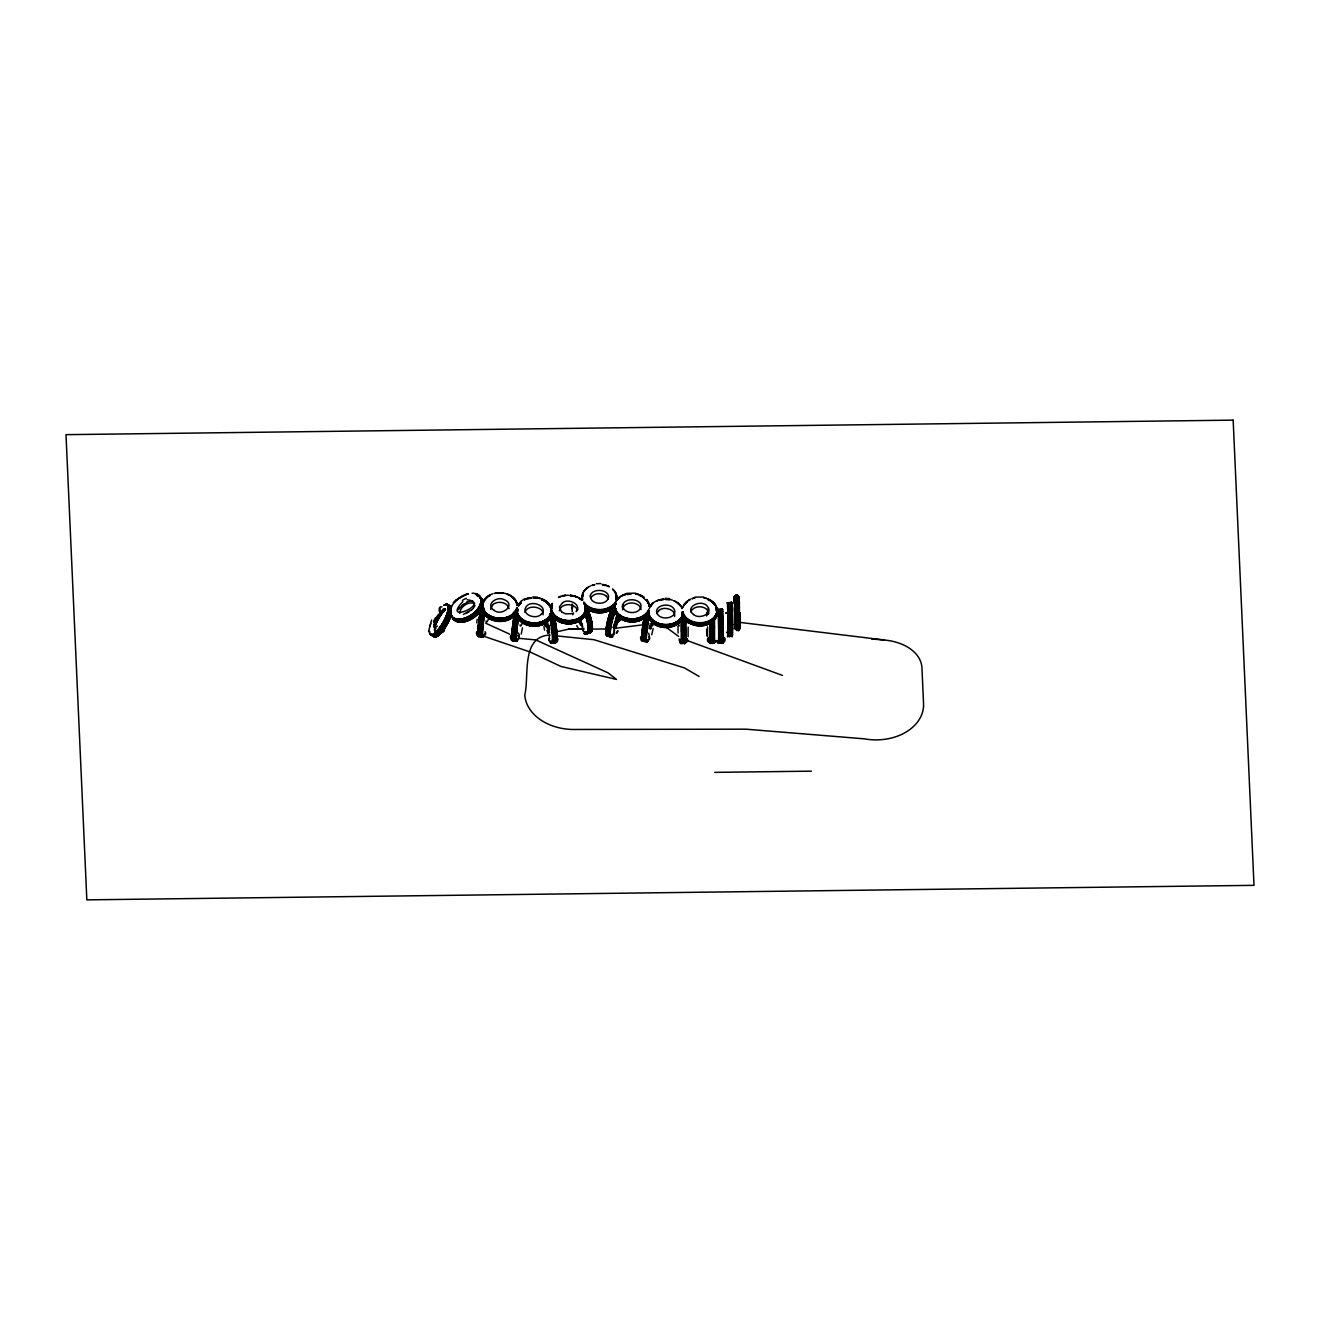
<?xml version="1.0" encoding="UTF-8"?>
<svg xmlns="http://www.w3.org/2000/svg" width="1320" height="1320" viewBox="0 0 1320 1320"><rect width="100%" height="100%" fill="white"/><g stroke="black" fill="none" stroke-linecap="round" stroke-linejoin="round"><path stroke-width="1.5" d="M681.499 620.004L681.334 639.408M681.664 631.818L681.582 639.408M682.259 635.927L682.077 618.568M682.522 631.752L682.209 639.391M685.723 635.877L685.542 618.618L685.987 635.877M709.995 631.405L709.83 641.652M709.978 635.58L710.242 631.405M710.853 635.563L710.853 631.389M711.101 635.563L711.117 631.389M711.926 631.389L711.76 641.635M712.635 631.372L712.47 641.619M718.69 635.464L718.361 614.394M718.938 635.464L718.608 614.394M719.548 635.464L719.218 614.394M719.812 635.464L719.367 618.106M720.621 635.448L720.538 622.347M721.331 635.432L721.248 622.347M722.155 635.432L722.386 626.835M722.403 635.432L722.32 622.331M723.013 635.415L722.931 622.331M723.278 635.415L723.195 622.314M726.082 612.48L726.099 613.173M728.095 628.832L728.013 615.747M728.343 628.832L728.26 615.731M728.953 628.832L728.871 615.731M729.217 628.815L729.201 620.235M730.026 628.815L729.943 615.714M730.736 628.798L730.752 624.624M731.56 628.798L731.56 624.624M731.808 628.782L731.824 624.607M732.418 628.782L732.435 624.607M732.683 628.782L732.683 624.607M734.003 602.91L733.969 600.616M734.266 602.893L734.25 600.649M734.53 609.675L734.53 607.728M734.613 609.906L734.58 607.612M734.877 607.843L734.794 601.706M734.877 609.873L734.844 607.612M735.075 603.19L735.091 601.557M735.289 625.202L735.273 622.908M735.356 603.372L735.388 600.666M735.553 625.168L735.537 622.924M735.867 611.721L735.784 603.075M735.784 607.101L735.982 606.16M735.801 606.919L735.801 606.672M735.966 610.665L735.966 608.239M736.296 610.648L736.18 600.6M736.659 623.535L736.477 627.973L736.642 625.894M736.824 612.661L736.676 598.438M736.972 625.944L737.121 623.535M737.203 612.661L737.055 598.422M738.193 611.688L738.408 610.682L738.243 612.645L738.094 598.422M738.375 625.928L738.507 623.518M738.276 610.797L738.557 607.084L738.606 609.163M738.573 600.798L738.573 604.84M738.837 625.928L738.82 620.944M738.787 602.861L738.771 600.567M738.969 625.928L738.655 613.668L738.787 614.74M739.134 609.807L739.117 607.563M739.398 609.84L739.381 607.546M739.81 625.102L739.86 622.974M740.074 625.135L740.058 622.842M683.265 639.391L683.149 618.552M683.991 639.375L684.024 627.313M684.799 639.358L684.849 627.313M685.063 639.358L685.096 627.297M685.674 639.358L685.723 635.761M685.921 639.358L685.971 635.761M688.099 636.784L688.149 627.115M707.52 636.537L707.553 626.885M710.226 635.464L710.077 641.652M710.837 635.448L710.688 641.635M711.101 635.448L710.952 641.635M713.394 639.012L713.361 622.446M713.641 639.012L713.559 619.591M714.252 638.995L714.169 619.591M714.516 638.995L714.549 626.934M718.624 638.946L718.674 635.349M718.872 638.946L718.938 635.349M719.499 638.929L719.548 635.349M719.746 638.929L719.796 635.349M720.555 638.913L720.621 635.332M721.281 638.913L721.331 635.316M722.089 638.896L722.403 635.316M722.964 638.896L723.013 635.299M723.212 638.88L723.261 635.299M728.029 632.313L728.079 628.716M728.277 632.313L728.343 628.716M728.904 632.296L728.953 628.716M729.152 632.296L729.201 628.699M730.026 628.699L729.745 636.438M730.686 632.28L730.736 628.683M731.494 632.263L731.544 628.683M731.759 632.263L731.808 628.666M732.27 634.854L732.418 628.666M732.369 632.247L732.666 628.666M733.92 600.847L734.003 598.9M734.003 601.078L734.266 598.933M734.497 611.308L734.58 609.444M734.827 601.92L734.844 600.683M735.19 626.62L735.207 624.97M735.372 601.887L735.388 600.649L735.553 603.768M735.256 626.917L735.256 624.739M735.52 626.868L735.52 624.772M735.933 612.678L735.949 610.599M736.246 612.661L736.279 610.599M736.395 612.661L736.593 611.044M736.824 612.579L736.857 610.582M736.939 627.957L737.105 625.894M737.649 612.645L737.5 598.422M737.517 627.957L737.269 612.034M737.781 612.645L738.128 611.028M737.896 627.957L737.649 612.034M738.523 600.98L738.606 599.148M738.342 627.94L738.507 625.861M738.589 608.751L737.731 611.688M738.804 601.012L738.804 598.834M738.804 627.94L738.969 625.861M739.101 611.523L739.101 609.428M739.365 611.572L739.365 609.394M740.058 626.868L740.058 624.69M480.265 605.55L480.694 606.326M517.77 611.589L518.001 608.998M517.952 610.632L517.852 609.823M547.189 602.844L549.285 605.748M552.206 608.19L552.337 604.923M648.763 613.586L649.621 617.463M650.595 606.309L652.987 602.927M681.796 615.78L681.862 612.496M681.813 612.975L681.829 612.117M726.165 613.453L726.396 612.711M726.511 632.231L726.759 632.659M735.718 612.579L735.372 611.968M449.377 612.744L448.882 613.404L449.113 612.381M448.602 612.876L449.394 613.586L448.981 612.414M449.097 611.044L449.295 610.219L449.493 611.391M681.236 642.015L681.334 639.243M681.483 641.998L681.582 639.243M682.11 641.998L682.192 639.243M682.357 641.998L682.457 639.243M683.265 639.226L683.034 643.533M683.892 641.982L683.974 639.21M684.701 641.965L684.799 639.21M684.964 641.965L685.047 639.21M685.575 641.949L685.921 639.193M706.596 615.994L707.916 609.659M713.295 641.602L713.378 638.847M713.542 641.602L713.641 638.847M714.153 641.602L714.252 638.847M714.417 641.602L714.499 638.831M718.525 641.553L718.624 638.781M718.773 641.536L718.872 638.781M719.482 638.781L719.268 643.087M719.746 638.764L719.515 643.087M720.555 638.764L720.324 643.071M721.182 641.52L721.264 638.748M721.99 641.504L722.089 638.748M722.255 641.504L722.337 638.731M722.865 641.487L722.947 638.731M723.112 641.487L723.212 638.731M728.029 632.148L727.65 636.851L727.468 635.861M727.93 634.904L728.277 632.148M728.805 634.904L728.887 632.131M729.053 634.887L729.152 632.131M729.96 632.131L729.581 636.834L729.415 635.827M730.587 634.87L730.669 632.115M731.395 634.87L731.494 632.098M731.659 634.87L731.742 632.098M732.517 634.854L732.616 632.098M733.953 599.214L734.118 596.838M734.035 599.511L734.052 597.613M734.299 599.478L734.316 597.663M735.207 628.221L735.24 626.307M735.504 626.34L735.273 628.765M736.61 627.874L736.345 630.382M736.939 627.874L736.89 629.475L737.071 627.874M737.451 629.458L737.517 627.874M738.557 599.412L738.787 597.003L738.952 599.907M738.82 599.462L738.853 597.547M737.847 629.458L737.896 627.874M739.084 610.995L738.82 612.694M738.787 627.858L738.738 629.442L738.936 627.858M739.315 612.86L739.332 610.945M740.009 628.155L740.025 626.241M740.058 627.775L740.107 626.554M459.772 613.355C459.987 606.688 468.633 600.847 474.688 603.636M480.711 606.078L480.15 605.665M481.074 603.636L481.156 604.065M490.66 609.378L492.855 604.56M543.031 614.773C544.566 606.952 527.67 603.471 524.981 612.348M681.236 641.817L680.955 643.731M681.104 643.566L681.483 641.817M681.978 643.549L682.093 641.801M682.226 643.549L682.357 641.801M683.166 641.801L682.72 643.137M683.875 641.784L683.43 643.137M684.568 643.516L684.701 641.767M684.948 641.767L684.667 643.912L685.822 641.767M685.558 641.767L685.113 643.104M707.173 613.915L708.295 610.516M709.698 643.203L709.813 641.454M709.945 643.203L710.077 641.454M710.556 643.187L710.688 641.454M710.935 641.454L710.655 643.582M711.76 641.438L711.298 642.79M712.338 643.17L712.47 641.421M713.279 641.421L712.998 643.335M713.163 643.154L713.542 641.421M714.021 643.154L714.153 641.404M714.285 643.154L714.4 641.404M718.525 641.355L718.063 642.708M718.393 643.087L718.773 641.355M721.908 610.863L722.188 608.718L722.37 609.724M722.172 610.863L722.304 609.114M720.456 641.322L720.01 642.675M721.05 643.054L721.165 641.322M721.858 643.054L721.99 641.305M722.122 643.054L722.238 641.305M722.733 643.038L722.848 641.305M723.112 641.289C720.984 646.173 728.112 639.441 723.673 637.164M727.798 636.454L728.178 634.722M730.702 604.23L730.834 602.497M731.329 604.23L731.61 602.085L731.775 603.075M728.673 636.454L728.788 634.706M731.577 604.213L731.709 602.481M728.92 636.438L729.053 634.706M730.455 636.421L730.57 634.689M734.085 598.356L734.382 596.887M731.263 636.421L731.395 634.672M734.349 598.29L734.464 597.415L734.563 598.339M731.528 636.405L731.643 634.672M735.388 595.419L735.19 596.426L735.256 595.534M732.138 636.405L732.254 634.656M732.517 634.656L732.237 636.801L731.808 635.811M735.653 596.409L735.867 595.403M734.695 613.272L734.811 612.134M735.075 612.183L735.306 613.932M736.23 596.409L736.379 595.171L736.577 596.838M736.61 596.392L736.774 595.171L736.956 596.838M737.038 596.392L737.336 595.155M735.999 611.721L736.082 610.714M736.329 611.705L736.543 610.698M737.715 595.386L737.995 596.821L737.665 595.155M735.19 627.462L734.927 628.386M735.454 627.511L735.339 629.112L734.992 627.99M736.906 611.705L736.989 610.698M735.9 626.059L735.784 627.132L735.653 626.109M737.286 611.705L737.55 611.028M738.606 598.24L738.721 596.64L739.068 597.779M738.87 598.29L738.986 596.574L739.216 598.273M736.808 630.366L736.873 629.376L736.725 630.597M737.187 630.135L737.451 629.36M739.035 613.222L739.035 612.166L739.563 613.882M737.831 629.36L737.583 630.135M739.283 613.536L739.299 612.117M739.563 613.586L739.827 612.661M738.672 630.349L738.738 629.343L738.573 630.581M739.678 628.864L739.712 627.462M739.942 628.93L739.976 627.413M448.569 613.074L449.41 613.041M480.364 606.177L480.447 605.319M572.203 604.015L572.154 611.754M572.451 608.207L572.929 605.253M576.527 611.556L577.071 609.262M476.702 622.826L477.13 619.261M622.628 609.84C623.221 600.781 639.639 600.715 640.976 609.559M674.569 616.457C676.351 610.104 664.125 605.5 658.861 610.533M428.67 631.042L431.607 619.987M522.456 627.858L521.235 634.095M653.136 628.567L651.717 634.771M437.563 626.125C434.841 625.812 432.564 632.395 436.441 631.933M432.795 635.382A17.374 5.065 -61 0 0 440.534 632.395L440.484 632.263A17.16 5.016 -61 0 0 450.054 615.763M433.422 635.497A17.16 5.016 -61 0 0 441.061 632.544L441.193 632.313M433.636 635.613A17.16 5.016 -61 0 0 441.276 632.659L441.49 632.33M479.325 635.976A17.374 1.749 -82.1 0 1 478.252 630.086A17.374 1.749 -82.1 0 1 480.694 611.028A17.16 1.732 -82.1 0 0 478.285 629.953A17.16 1.732 -82.1 0 0 479.341 635.761L480.067 636.025A17.374 1.749 -82.1 0 1 479.226 628.353A17.374 1.749 -82.1 0 1 482.328 607.53A17.16 1.732 -82.1 0 0 479.259 628.237A17.16 1.732 -82.1 0 0 480.199 635.893M518.826 638.303L535.771 639.919L608.058 672.87L616.522 679.437L560.917 666.435L529.848 651.882L482.279 635.729L480.067 636.025M485.974 621.11L486.684 622.198L489.109 618.271M514.338 615.136A17.374 1.749 -82.1 0 0 511.896 634.211A17.374 1.749 -82.1 0 0 512.968 640.101L511.087 639.854L510.592 638.17A3.828 2.821 1.5 0 1 511.219 635.481M513.117 640.183L513.15 640.018A17.16 1.732 -82.1 0 1 512.177 634.111A17.16 1.732 -82.1 0 1 514.602 615.285A17.374 1.749 -82.1 0 0 512.143 634.243A17.374 1.749 -82.1 0 0 513.216 640.134C518.133 643.764 521.053 635.365 518.199 632.923M513.909 640.299L513.958 640.134A17.374 1.749 -82.1 0 1 513.001 634.359A17.374 1.749 -82.1 0 1 515.443 615.285M519.898 625.036L520.608 626.125L523.017 622.248M642.592 640.992A17.16 2.095 -80.8 0 1 643.88 619.856A17.374 2.112 -80.8 0 0 643.203 640.579L647.46 641.454L648.813 639.952A3.828 2.821 1.5 0 0 649.555 637.279L648.747 633.204M650.512 626.175L651.007 627.462L654.093 622.66M429.874 626.439L430.733 623.486M559.284 610.747C561.198 602.679 574.893 602.712 577.483 610.302M605.731 631.752L605.715 634.821L611.638 636.504L614.361 634.178L614.427 629.062L614.047 632.808M606.21 631.9L606.292 633.649L608.058 634.771M614.064 633.435L610.747 635.464M717.701 609.18L718.03 609.774M717.964 609.163L718.278 609.774M718.575 609.378L719.153 609.757M719.647 609.147L719.961 609.741M720.357 609.345L720.687 609.741M721.182 609.345L721.76 609.724M722.04 609.328L722.617 609.708M727.122 602.745L727.435 603.141M712.024 642.576L712.189 643.566L711.298 642.576M727.369 602.745L727.683 603.141M727.98 602.729L728.871 615.78M728.244 602.729L728.558 603.124M729.053 602.514L729.366 603.108M713.41 642.939L712.833 642.559M713.41 643.154L713.097 642.559M729.762 602.712L730.092 603.108M730.587 602.695L731.164 603.091M731.445 602.695L732.022 603.075M734.068 597.25L734.547 597.779M735.718 595.518L736.147 596.855L735.817 595.303M737.121 595.501L737.534 596.821M718.641 642.889L718.063 642.493M719.515 642.873L718.938 642.477M721.034 642.856L720.72 642.461M721.858 642.84L721.545 642.444M722.106 642.84L722.139 642.493M722.981 642.823L722.403 642.444M734.745 612.546L735.24 613.074M734.827 612.958L735.042 613.998M736.494 610.483L736.527 615.945M728.046 636.24L727.732 635.861M728.656 636.24L728.343 635.844M728.92 636.24L728.59 635.844M739.332 612.134L739.761 613.074M739.612 612.892L739.827 613.932M731.263 636.207L730.95 635.811M731.511 636.207L731.197 635.811M738.111 630.581L738.012 630.118M649.093 608.702L653.053 602.976M679.123 638.896L680.196 643.137L684.601 643.137M687.027 641.388L686.911 639.012M708.163 638.748L707.933 640.546L709.417 641.866M443.998 630.382L442.761 631.405M656.667 613.553L658.894 610.516M690.772 611.903C693.825 604.51 707.536 605.253 708.922 613.437M458.518 609.691L459.938 607.464M616.308 633.022L617.595 630.745M616.77 633.237L618.057 630.96M549.664 638.236L549.334 638.781A3.283 2.425 1.5 0 0 549.598 640.579M590.65 598.076C593.802 592.779 601.887 592.465 606.391 596.178M475.035 605.434L473.682 607.58M459.772 607.778L467.247 602.118M576.114 611.457C582.252 604.774 568.59 597.828 562.551 602.761M708.576 637.345C705.457 640.381 709.154 644.077 711.661 642.79M482.443 636.356L484.819 635.167A3.828 2.821 1.5 0 0 485.446 632.478L485.034 631.653M518.314 639.045L519.007 637.329L517.952 635.497M512.424 613.915L514.767 611.177M512.408 614.576L514.75 611.82M512.391 615.549L514.734 612.81M653.317 623.172L652.245 624.112M541.068 614.394C549.499 606.589 530.722 598.686 525.806 607.299C521.449 614.361 535.672 620.087 541.101 614.378M715.605 641.025L714.533 641.801M453.305 602.613L456.258 599.445M454.526 602.712L457.132 599.923M471.405 610.219L473.352 608.124M440.022 608.256L440.204 610.682M723.855 641.371L724.202 638.534M620.119 619.476L617.727 622.116L621.126 619.459M562.567 602.745L559.383 606.903L561.511 611.803M462.825 601.623C440.665 625.004 492.228 603.075 467.082 599.726M461.769 605.698L464.376 603.685M463.403 614.41L471.52 609.889M483.829 635.316L484.423 634.904A3.283 2.425 1.5 0 0 484.853 634.392M648.433 639.688L647.113 640.348M492.838 604.577C497.722 600.616 507.507 601.837 508.992 608.685M521.037 601.128L524.419 598.966M466.042 613.453L468.913 611.903M590.452 631.273L584.892 632.033M549.764 635.035C520.624 636.421 529.419 676.318 524.783 694.996A48.345 35.64 1.5 0 0 575.438 729.465L745.717 729.168L864.27 738.82A48.345 35.64 1.5 0 0 923.554 703.626L921.954 667.969A48.906 31.878 -5.9 0 0 884.433 640.018L740.19 622.429M435.996 628.039L434.923 630.201M517.72 639.457L512.655 639.358M466.834 602.135L469.904 601.178M655.05 624.261L651.139 625.02M555.01 641.454L557.221 639.903A3.283 2.425 1.5 0 0 557.337 639.292M577.12 609.147L577.913 609.378M572.5 613.668L565.422 613.833L561.495 611.787M558.459 631.422L568.474 629.194L582.285 629.129M483.12 635.596L481.536 635.695M551.347 613.8A17.374 2.954 80.6 0 1 555.11 634.524A17.374 2.954 80.6 0 1 552.964 642.312L551.116 642.757L549.714 641.338A3.828 2.821 1.5 0 1 548.856 638.665L549.697 634.986M553.03 642.295L554.532 642.048A17.374 2.954 80.6 0 0 556.809 636.108A17.374 2.954 80.6 0 0 554.02 617.116M469.491 601.227L472.593 600.798M613.816 628.468L641.866 624.954M649.869 623.947L653.879 623.436M626.769 593.34L635.712 593.175M627.231 594.479L631.273 594.016M694.815 597.135L703.758 597.036M596.36 583.704L600.864 583.588M684.42 642.461L681.582 642.428M716.149 640.546L717.535 642.708L721.891 642.675M712.371 642.79C715.704 644.837 716.116 638.253 717.486 641.438M714.763 772.365L811.404 771.16M686.053 622.562L690.079 622.529M568.474 629.194L583.671 629.112M591.904 629.079L604.989 628.996M532.884 596.904L537.389 597.152M532.983 598.092L537.091 598.307M871.563 638.995L884.433 640.018M436.458 632.098C438.851 633.864 445.582 632.957 444.444 628.947M665.148 598.307L669.653 598.686M665.197 599.494L669.306 599.841M557.288 635.959L593.967 639.705L684.37 667.887L699.121 676.451M479.259 635.91L477.196 635.745L476.702 634.045A3.828 2.821 1.5 0 1 477.329 631.356M643.219 640.612L641.124 640.365L640.761 638.632A3.828 2.821 1.5 0 1 640.959 636.553M441.969 606.919C437.63 605.105 439.114 615.104 441.012 612.018M643.516 640.084L641.239 638.517M551.446 641.735L550.077 641.074M782.463 675.411L687.324 640.596M485.48 623.122L509.817 634.211M493.878 610.187C501.98 617.1 516.731 604.279 503.959 599.593C496.765 595.749 485.116 604.741 493.894 610.203M693.511 614.493C699.352 619.789 713.378 613.586 707.635 606.639C702.075 598.356 683.76 607.084 693.528 614.51M666.105 627.231L678.529 636.339M680.196 641.916L679.355 640.909M642.856 597.432L645.562 599.857M708.328 614.163L707.553 612.991L707.685 614.526M606.358 596.161L608.371 599.33M582.846 626.307L581.889 626.505L582.962 629.887A3.828 2.821 1.5 0 0 584.611 632.362C586.591 634.59 592.861 632.742 591.97 629.739M679.453 625.861L678.101 624.013M511.434 638.583L511.071 638.038A3.283 2.425 1.5 0 1 511.599 635.745M573.589 612.909L572.797 614.74M648.731 636.851L649.077 637.395A3.283 2.425 1.5 0 1 648.895 639.177M576.724 625.68L578.408 628.518M687.357 638.797L687.803 640.909L685.476 643.12M707.388 613.866L707.041 612.991L707.173 614.526M544.021 623.65L547.437 628.155L543.527 623.733M554.532 642.048L557.32 641.735L557.716 640.018A3.828 2.821 1.5 0 0 557.749 638.599M681.813 614.394L682.06 618.667M622.429 604.577L623.205 608.652M622.182 606.589L622.71 608.619M583.754 628.171L583.473 629.92A3.283 2.425 1.5 0 0 583.539 630.531M737.203 595.287L737.402 596.838M739.167 612.975L738.952 610.467M736.725 611.044L736.824 612.15M738.705 630.581L738.523 628.914M730.736 602.101L730.9 603.091M721.331 608.735L721.495 609.724M543.873 626.422L544.549 630.184M739.068 596.97L739.15 598.636M739.018 611.77L739.084 613.437M738.457 610.913L738.688 612.117M738.738 612.43L738.82 613.371M738.128 610.913L738.226 612.134L737.995 610.913M737.55 610.929L737.649 612.134M737.17 610.929L737.269 612.134M735.438 595.65L735.685 596.855M736.131 610.945L736.527 623.568M734.283 597.036L734.365 598.702M735.702 614.262L735.784 615.318M735.223 612.381L735.438 616.935M735.174 627.775L735.256 628.732M732.022 602.877L732.188 604.972M731.775 602.877L731.94 604.972M731.164 602.877L731.329 604.989M730.9 602.893L731.065 604.989M730.092 602.893L730.257 604.989M729.366 602.91L729.547 605.005M728.31 602.927L729.118 615.78M727.683 602.927L728.26 615.78M727.435 602.927L727.996 615.78M722.617 609.51L722.783 611.606M722.37 609.51L722.931 622.363M721.76 609.527L722.32 622.38M721.495 609.527L722.057 622.38M720.687 609.527L721.248 622.396M719.961 609.543L720.142 611.638M719.153 609.559L719.317 611.655M718.888 609.559L719.07 611.655M718.278 609.559L718.459 611.655M718.03 609.559L718.195 611.671M739.15 597.927L739.299 599.659M738.886 597.976L739.216 599.94M739.843 613.222L739.909 615.236M739.579 613.272L739.712 614.955M738.094 598.488L737.995 596.722L737.962 598.488M738.672 610.5L738.771 613.784M737.534 596.739L737.632 598.505L737.402 596.739M738.094 612.034L738.375 623.552M736.972 596.739L737.055 598.505M736.577 596.739L736.676 598.505M736.23 598.521L736.147 596.755L736.428 605.682M736.692 612.051L737.055 618.387M735.537 596.755L735.851 600.649M735.768 614.988L735.851 616.357M734.365 597.976L734.432 600.006M735.058 613.288L735.388 615.252M734.976 613.635L735.108 615.302M732.188 604.791L732.352 607.86M731.94 604.791L732.088 607.86M731.329 604.808L731.824 624.673M731.065 604.808L731.577 624.69M730.257 604.808L730.752 624.69M729.547 604.824L729.943 615.763M722.535 611.424L723.178 622.363M720.142 611.457L720.538 622.396M719.317 611.473L719.482 614.526M719.07 611.473L719.218 614.542M718.459 611.473L718.608 614.542M718.195 611.49L718.361 614.542M722.749 642.493L721.891 642.493M739.976 614.955L740.041 616.704M739.233 599.379L739.283 601.606M739.926 614.674L739.976 616.902M738.969 599.412L739.068 603.504M739.662 614.707L739.827 623.089M739.002 610.747L738.755 602.613M738.886 608.801L738.936 611.028M737.962 598.422L738.16 608.256M738.177 613.717L738.326 618.37M736.791 613.734L736.989 623.568M735.636 598.438L735.784 603.9M735.702 601.029L735.751 602.382M735.141 600.798L735.207 602.382M735.834 616.093L735.9 617.678M734.712 599.478L734.811 603.553M734.448 599.428L734.547 603.57M735.124 614.724L735.174 616.968M734.365 599.726L734.497 601.672M732.352 607.712L732.485 611.523M732.105 607.712L732.237 611.523M719.482 614.394L719.614 618.206M706.81 635.679L706.612 629.277M682.192 614.988L682.324 618.667M571.939 607.266L571.972 608.801M739.992 616.522L740.009 618.816M739.299 601.227L739.414 603.421L739.035 601.243M738.837 606.886L738.853 609.18M738.853 615.862L738.919 618.354M737.566 600.583L737.682 605.665M735.19 602.217L735.256 603.916M735.454 616.605L735.487 618.865M735.207 616.572L735.223 618.882M732.485 611.424L732.699 624.673M732.237 611.424L732.435 624.673M714.417 619.591L714.565 626.951M684.932 618.535L685.113 627.313M684.667 618.535L684.849 627.313M683.859 618.552L684.04 627.33M682.324 618.568L682.275 631.818M681.236 620.004L681.417 631.818M678.101 633.055L677.968 626.01M740.041 618.635L740.091 623.089M739.365 603.339L739.398 607.794M739.084 603.356L739.134 607.778M738.557 603.784L738.804 607.068M736.461 618.37L736.51 620.994M735.52 618.701L735.553 620.928M735.256 618.701L735.289 620.944M734.563 603.388L734.613 607.86M729.135 615.731L729.201 620.251M722.073 622.331L722.139 626.851M712.553 622.446L712.652 631.438M711.843 622.462L711.942 631.438M710.77 622.479L711.117 631.455M710.16 622.479L710.226 627M709.896 622.479L709.995 631.471M683.248 622.858L683.314 627.33M738.54 605.484L738.589 607.2M736.279 605.682L736.296 608.272M735.52 620.895L735.306 623.155L735.256 620.895M710.837 626.983L710.869 631.455M710.209 626.983L710.259 631.471M485.133 633.204A3.283 2.425 1.5 0 1 485.1 633.814M477.18 633.913A3.283 2.425 1.5 0 1 477.295 632.115M648.549 612.15A17.16 12.655 1.5 0 1 628.039 621.456A17.16 12.655 1.5 0 1 615.07 606.177M614.872 606.128A17.374 12.804 1.5 0 0 627.99 621.605A17.374 12.804 1.5 0 0 648.763 612.183A17.16 12.655 1.5 0 0 666.27 624.541A17.16 12.655 1.5 0 0 682.852 611.671M648.813 610.005A17.374 12.804 1.5 0 1 628.039 619.443A17.374 12.804 1.5 0 1 614.922 603.966M639.952 595.749A17.374 12.804 1.5 0 1 643.648 597.712M646.553 600.319A17.374 12.804 1.5 0 1 648.45 603.372M648.615 609.79A17.16 12.655 1.5 0 1 628.089 619.113A17.16 12.655 1.5 0 1 615.136 603.834M646.371 600.237A17.16 12.655 1.5 0 1 648.252 603.256M647.262 612.546A17.374 12.804 1.5 0 1 625.878 618.354A17.374 12.804 1.5 0 1 614.938 603.372A17.374 12.804 1.5 0 0 625.878 618.172A17.16 12.655 1.5 0 0 647.064 612.463M619.113 597.564A17.374 12.804 1.5 0 0 616.506 600.254A17.374 12.804 1.5 0 1 626.719 593.934A17.16 12.655 1.5 0 0 616.704 600.154M622.611 595.452A17.374 12.804 1.5 0 1 626.719 594.099A17.16 12.655 1.5 0 0 622.726 595.601M639.969 595.155A17.374 12.804 1.5 0 1 643.665 597.135M646.569 599.726A17.374 12.804 1.5 0 1 649.242 606.094M615.153 603.421A17.16 12.655 1.5 0 0 625.961 618.206A17.374 12.804 1.5 0 0 647.262 612.364M616.704 600.336A17.16 12.655 1.5 0 1 619.278 597.663M639.87 595.287A17.16 12.655 1.5 0 1 643.516 597.25M646.387 599.808A17.16 12.655 1.5 0 1 649.028 606.094M647.081 612.298A17.16 12.655 1.5 0 1 625.961 618.024A17.16 12.655 1.5 0 1 615.153 603.24M639.87 595.122A17.16 12.655 1.5 0 1 643.533 597.069M646.387 599.643A17.16 12.655 1.5 0 1 649.028 605.929M635.712 593.769A17.374 12.804 1.5 0 1 638.599 594.495M639.969 594.99A17.374 12.804 1.5 0 1 643.665 596.953M646.569 599.56A17.374 12.804 1.5 0 1 649.242 605.929M648.763 611.77A17.374 12.804 1.5 0 1 628.006 621.192A17.374 12.804 1.5 0 1 614.872 605.715M648.549 611.721A17.16 12.655 1.5 0 1 628.039 621.043A17.374 12.804 1.5 0 1 614.889 605.55M615.087 605.764A17.16 12.655 1.5 0 0 628.039 621.043A17.374 12.804 1.5 0 0 648.763 611.589M648.565 611.556A17.16 12.655 1.5 0 1 628.056 620.862A17.16 12.655 1.5 0 1 615.087 605.583M648.78 611.044A17.374 12.804 1.5 0 1 628.023 620.466A17.374 12.804 1.5 0 1 614.889 605.005M647.031 614.081A17.16 12.655 1.5 0 1 625.911 619.822A17.16 12.655 1.5 0 1 615.104 605.038M648.582 610.516A17.16 12.655 1.5 0 1 628.072 619.839A17.16 12.655 1.5 0 1 615.12 604.56M648.796 610.566A17.374 12.804 1.5 0 1 628.023 619.987A17.374 12.804 1.5 0 1 614.905 604.51M683.001 614.427A17.374 12.804 1.5 0 1 666.204 627.445A17.16 12.655 1.5 0 1 648.483 615.021M648.268 614.856A17.374 12.804 1.5 0 0 666.204 627.445A17.16 12.655 1.5 0 0 682.77 614.592M683.017 613.288A17.374 12.804 1.5 0 1 666.237 626.307A17.374 12.804 1.5 0 1 648.302 613.717M648.285 614.262A17.374 12.804 1.5 0 0 666.22 626.868A17.374 12.804 1.5 0 0 683.017 613.833A17.374 12.804 1.5 0 0 710.837 620.268A17.374 12.804 1.5 0 0 707.998 599.033M682.803 613.833A17.16 12.655 1.5 0 1 666.22 626.703A17.16 12.655 1.5 0 1 648.499 614.262M682.605 615.582A17.374 12.804 1.5 0 1 663.993 625.202A17.374 12.804 1.5 0 1 648.334 612.678M648.549 612.678A17.16 12.655 1.5 0 0 664.01 625.036A17.16 12.655 1.5 0 0 682.407 615.533A17.16 12.655 1.5 0 1 664.026 624.871A17.374 12.804 1.5 0 1 648.334 612.513M682.803 613.288A17.16 12.655 1.5 0 1 666.237 626.159A17.16 12.655 1.5 0 1 648.516 613.717M682.819 612.81A17.16 12.655 1.5 0 1 666.237 625.663A17.374 12.804 1.5 0 1 648.318 613.239M648.533 613.239A17.16 12.655 1.5 0 0 666.237 625.663A17.374 12.804 1.5 0 0 683.034 612.81M648.549 612.513A17.16 12.655 1.5 0 0 664.026 624.871A17.374 12.804 1.5 0 0 682.621 615.4M677.424 603.19A17.16 12.655 1.5 0 1 680.262 605.781M660.643 599.973A17.374 12.804 1.5 0 1 663.613 599.544M677.572 603.091A17.374 12.804 1.5 0 1 680.443 605.698M683.067 611.671A17.374 12.804 1.5 0 1 666.286 624.69A17.374 12.804 1.5 0 1 648.351 612.101M650.38 605.665A17.374 12.804 1.5 0 1 663.63 599.131M669.653 599.445A17.374 12.804 1.5 0 1 672.523 600.188M673.893 600.683A17.374 12.804 1.5 0 1 682.324 608.355M650.578 605.748A17.16 12.655 1.5 0 1 653.185 603.091M656.634 601.029A17.16 12.655 1.5 0 1 663.646 599.296M673.794 600.814A17.16 12.655 1.5 0 1 682.126 608.404M645.101 640.876A17.374 2.112 -80.8 0 1 643.78 634.953A17.374 2.112 -80.8 0 1 646.635 615.945M644.308 640.761A17.374 2.112 -80.8 0 1 642.956 635.398A17.374 2.112 -80.8 0 1 645.546 617.149M643.451 640.612A17.374 2.112 -80.8 0 1 644.111 619.839M644.061 640.712A17.374 2.112 -80.8 0 1 642.708 635.365A17.374 2.112 -80.8 0 1 645.298 617.116A17.16 2.095 -80.8 0 0 643.434 641.14M644.341 640.546A17.16 2.095 -80.8 0 1 643.005 635.266A17.16 2.095 -80.8 0 1 645.546 617.248M642.84 641.041A17.16 2.095 -80.8 0 1 644.127 619.888M646.602 641.124A17.374 2.112 -80.8 0 1 645.282 635.201A17.374 2.112 -80.8 0 1 648.136 616.192M650.826 625.928A17.16 2.095 -80.8 0 1 650.298 628.848M646.882 640.959A17.16 2.095 -80.8 0 1 645.579 635.101A17.16 2.095 -80.8 0 1 648.4 616.341M645.134 640.678A17.16 2.095 -80.8 0 1 643.83 634.821A17.16 2.095 -80.8 0 1 646.652 616.06M649.77 625.762A17.16 2.095 -80.8 0 1 649.242 628.683A17.374 2.112 -80.8 0 0 649.803 625.779M645.827 640.794A17.16 2.095 -80.8 0 1 644.523 634.937A17.16 2.095 -80.8 0 1 647.344 616.176A17.374 2.112 -80.8 0 0 644.49 635.068A17.374 2.112 -80.8 0 0 645.81 640.992M647.46 641.272A17.374 2.112 -80.8 0 1 646.107 635.91A17.374 2.112 -80.8 0 1 648.697 617.661M651.42 626.027A17.16 2.095 -80.8 0 1 650.892 628.947M647.476 641.058A17.16 2.095 -80.8 0 1 646.173 635.201A17.16 2.095 -80.8 0 1 648.994 616.44M647.74 641.107A17.16 2.095 -80.8 0 1 646.437 635.25A17.16 2.095 -80.8 0 1 649.242 616.473M647.707 641.305A17.374 2.112 -80.8 0 1 646.355 635.959A17.374 2.112 -80.8 0 1 648.945 617.711M615.697 604.56A17.374 12.804 1.5 0 1 586.096 608.157M582.038 598.768A17.374 12.804 1.5 0 1 582.994 595.518M615.714 603.801A17.374 12.804 1.5 0 1 586.113 607.398M582.054 598.01A17.374 12.804 1.5 0 1 583.011 594.759M616.457 597.201A17.374 12.804 1.5 0 1 616.671 600.534M615.714 603.966A17.374 12.804 1.5 0 1 586.113 607.58M582.054 598.191A17.374 12.804 1.5 0 1 583.011 594.924M616.457 597.366A17.374 12.804 1.5 0 1 616.671 600.715M615.763 602.035A17.374 12.804 1.5 0 1 600.254 610.318A17.16 12.655 1.5 0 1 583.885 602.91M583.704 602.811A17.374 12.804 1.5 0 0 600.254 610.318A17.16 12.655 1.5 0 0 615.549 602.151M582.318 599.593A17.374 12.804 1.5 0 1 582.104 596.26M602.332 584.925A17.374 12.804 1.5 0 1 605.269 585.535M612.661 589.396A17.374 12.804 1.5 0 1 616.72 598.785M582.533 599.742A17.16 12.655 1.5 0 1 582.302 596.442M614.922 592.465A17.16 12.655 1.5 0 1 616.506 598.933M615.499 604.494A17.16 12.655 1.5 0 1 586.261 608.058M613.486 605.616A17.16 12.655 1.5 0 1 586.311 606.26M582.516 600.303A17.16 12.655 1.5 0 1 582.302 597.003M616.275 596.178A17.16 12.655 1.5 0 1 616.489 599.494M613.668 605.715A17.374 12.804 1.5 0 1 583.688 603.52M582.302 600.319A17.374 12.804 1.5 0 1 582.07 596.986M616.489 596.161A17.374 12.804 1.5 0 1 616.704 599.494M613.701 604.577A17.374 12.804 1.5 0 1 583.72 602.382M582.334 599.181A17.374 12.804 1.5 0 1 590.667 585.932M592.004 585.437A17.374 12.804 1.5 0 1 594.841 584.694A17.16 12.655 1.5 0 0 592.102 585.404M609.312 586.69A17.374 12.804 1.5 0 0 602.349 584.512A17.16 12.655 1.5 0 1 609.196 586.658M612.678 588.984A17.374 12.804 1.5 0 1 616.737 598.372M613.519 604.312A17.16 12.655 1.5 0 1 583.918 602.151M582.549 598.983A17.16 12.655 1.5 0 1 588.34 587.153M614.938 591.707A17.16 12.655 1.5 0 1 616.522 598.174M615.516 603.916A17.16 12.655 1.5 0 1 586.278 607.481M615.516 603.735A17.16 12.655 1.5 0 1 586.278 607.299M615.731 603.24A17.374 12.804 1.5 0 1 586.13 606.854M616.473 596.64A17.374 12.804 1.5 0 1 616.688 599.989M615.533 603.19A17.16 12.655 1.5 0 1 586.294 606.755M616.259 596.673A17.16 12.655 1.5 0 1 616.473 599.973M550.869 615.813A17.16 12.655 1.5 0 1 532.999 625.828A17.16 12.655 1.5 0 1 516.912 613.915A17.16 12.655 1.5 0 0 532.999 626.01A17.16 12.655 1.5 0 0 550.852 615.978M551.347 612.678A17.374 12.804 1.5 0 1 532.983 626.159A17.374 12.804 1.5 0 1 516.962 610.764A17.374 12.804 1.5 0 1 498.811 620.862A17.374 12.804 1.5 0 1 482.526 608.784M516.697 613.915A17.374 12.804 1.5 0 0 535.26 626.01A17.374 12.804 1.5 0 0 551.347 612.513A17.374 12.804 1.5 0 0 571.577 623.073A17.374 12.804 1.5 0 0 585.552 608.355M551.397 610.335A17.374 12.804 1.5 0 1 533.049 623.815A17.374 12.804 1.5 0 1 517.028 608.421A17.374 12.804 1.5 0 1 490.347 616.324A17.374 12.804 1.5 0 1 490.182 595.006M518.446 605.253A17.374 12.804 1.5 0 1 520.955 602.497M550.489 607.052A17.374 12.804 1.5 0 0 541.662 599.61A17.16 12.655 1.5 0 1 550.291 606.936M550.918 613.635A17.16 12.655 1.5 0 1 530.821 623.436A17.16 12.655 1.5 0 1 517.226 608.454M518.644 605.336A17.16 12.655 1.5 0 1 521.119 602.596M545.308 601.623A17.16 12.655 1.5 0 1 550.291 607.101M551.183 610.896A17.16 12.655 1.5 0 1 533.033 624.212A17.16 12.655 1.5 0 1 517.226 608.998M518.628 605.88A17.16 12.655 1.5 0 1 521.103 603.158M551.397 610.896A17.374 12.804 1.5 0 1 533.033 624.376A17.374 12.804 1.5 0 1 517.011 608.965M518.446 605.814A17.374 12.804 1.5 0 1 520.938 603.042M550.918 613.47A17.16 12.655 1.5 0 1 530.838 623.255A17.16 12.655 1.5 0 1 517.242 608.272M518.644 605.154A17.16 12.655 1.5 0 1 521.119 602.432M551.413 610.17A17.374 12.804 1.5 0 1 533.049 623.65A17.374 12.804 1.5 0 1 517.028 608.239A17.374 12.804 1.5 0 1 489.126 615.466A17.374 12.804 1.5 0 1 492.838 593.785M518.463 605.088A17.374 12.804 1.5 0 1 520.955 602.332M528.396 598.702A17.374 12.804 1.5 0 1 531.349 598.191M541.678 599.445A17.374 12.804 1.5 0 1 550.489 606.886M551.413 609.757A17.374 12.804 1.5 0 1 533.065 623.238A17.374 12.804 1.5 0 1 517.028 607.827M518.463 604.676A17.374 12.804 1.5 0 1 520.971 601.904A17.374 12.804 1.5 0 0 518.48 604.494M524.354 599.726A17.374 12.804 1.5 0 1 531.349 597.779A17.16 12.655 1.5 0 0 524.486 599.692M540.292 598.57A17.374 12.804 1.5 0 0 537.389 597.91A17.16 12.655 1.5 0 1 540.226 598.538M541.678 599.033A17.374 12.804 1.5 0 1 550.506 606.474A17.374 12.804 1.5 0 0 541.695 598.851A17.16 12.655 1.5 0 1 550.308 606.342M517.242 607.86A17.16 12.655 1.5 0 0 533.065 623.073A17.16 12.655 1.5 0 0 551.199 609.757A17.16 12.655 1.5 0 1 533.082 622.908A17.16 12.655 1.5 0 1 517.259 607.695M518.661 604.741A17.16 12.655 1.5 0 1 521.136 602.019M528.479 598.438A17.16 12.655 1.5 0 1 531.382 597.927M541.596 599.164A17.16 12.655 1.5 0 1 550.308 606.523M518.661 604.577A17.16 12.655 1.5 0 1 521.136 601.837M551.149 612.909A17.374 12.804 1.5 0 1 530.805 622.826A17.374 12.804 1.5 0 1 517.044 607.662M524.37 599.56A17.374 12.804 1.5 0 1 531.366 597.597M537.389 597.745A17.374 12.804 1.5 0 1 540.309 598.389M551.364 612.101A17.374 12.804 1.5 0 1 535.26 625.597A17.374 12.804 1.5 0 1 516.697 613.503M550.869 615.4A17.16 12.655 1.5 0 1 533.016 625.416A17.16 12.655 1.5 0 1 516.912 613.503M550.885 615.219A17.16 12.655 1.5 0 1 533.016 625.251A17.16 12.655 1.5 0 1 516.928 613.321M551.364 611.919A17.374 12.804 1.5 0 1 535.277 625.416A17.374 12.804 1.5 0 1 516.714 613.338M516.731 612.777A17.374 12.804 1.5 0 0 535.293 624.871A17.374 12.804 1.5 0 0 551.38 611.374A17.374 12.804 1.5 0 0 571.593 621.868A17.374 12.804 1.5 0 0 585.585 607.15M550.902 614.674A17.16 12.655 1.5 0 1 533.033 624.69A17.16 12.655 1.5 0 1 516.945 612.777M515.262 614.212A17.16 12.655 1.5 0 1 496.584 620.879A17.16 12.655 1.5 0 1 482.724 609.196M515.46 614.46A17.374 12.804 1.5 0 1 496.551 621.208A17.374 12.804 1.5 0 1 482.51 609.378M516.962 608.784A17.374 12.804 1.5 0 1 490.33 616.737A17.374 12.804 1.5 0 1 490.165 595.419M511.285 596.607A17.374 12.804 1.5 0 1 517.226 605.451M516.747 608.751A17.16 12.655 1.5 0 1 492.409 617.446A17.16 12.655 1.5 0 1 486.931 597.712M516.12 602.217A17.16 12.655 1.5 0 1 517.011 605.451M495.677 593.257A17.374 12.804 1.5 0 1 503.201 593.191A17.16 12.655 1.5 0 0 495.742 593.241M507.507 594.313A17.374 12.804 1.5 0 1 517.242 605.038A17.374 12.804 1.5 0 0 494.241 593.389M516.764 608.338A17.16 12.655 1.5 0 1 492.409 617.034A17.16 12.655 1.5 0 1 486.948 597.3M498.696 593.109A17.16 12.655 1.5 0 1 503.167 593.356M511.154 596.31A17.16 12.655 1.5 0 1 517.028 605.038M516.697 610.682A17.16 12.655 1.5 0 1 498.828 620.697A17.16 12.655 1.5 0 1 482.74 608.784M516.697 610.5A17.16 12.655 1.5 0 1 498.828 620.532A17.374 12.804 1.5 0 1 482.526 608.619M482.74 608.602A17.16 12.655 1.5 0 0 498.828 620.532A17.374 12.804 1.5 0 0 516.912 610.533M516.928 609.988A17.374 12.804 1.5 0 1 496.584 619.905A17.374 12.804 1.5 0 1 482.806 604.725M516.714 609.956A17.16 12.655 1.5 0 1 496.617 619.74A17.16 12.655 1.5 0 1 483.021 604.758M516.731 609.477A17.16 12.655 1.5 0 1 496.633 619.261A17.16 12.655 1.5 0 1 483.037 604.279M516.945 609.51A17.374 12.804 1.5 0 1 496.584 619.41A17.374 12.804 1.5 0 1 482.823 604.246M516.764 608.157A17.16 12.655 1.5 0 1 494.488 617.512A17.16 12.655 1.5 0 1 484.489 599.857M507.408 594.28A17.16 12.655 1.5 0 1 517.028 604.873M551.364 613.107A17.374 12.804 1.5 0 0 571.56 623.667A17.374 12.804 1.5 0 0 585.552 608.933A17.374 12.804 1.5 0 1 571.56 623.486A17.374 12.804 1.5 0 1 551.364 612.926M585.585 607.629A17.374 12.804 1.5 0 1 571.593 622.347A17.374 12.804 1.5 0 1 551.397 611.787M551.183 608.454A17.374 12.804 1.5 0 1 552.139 605.187M585.618 606.424A17.374 12.804 1.5 0 1 571.626 621.142A17.16 12.655 1.5 0 1 551.628 610.731M551.43 610.582A17.374 12.804 1.5 0 0 571.626 621.142A17.16 12.655 1.5 0 0 585.387 606.622M551.199 607.249A17.374 12.804 1.5 0 1 552.172 603.982M551.413 607.431A17.16 12.655 1.5 0 1 552.37 604.213M585.37 607.662A17.16 12.655 1.5 0 1 571.543 622.198A17.16 12.655 1.5 0 1 551.611 611.77M551.397 608.47A17.16 12.655 1.5 0 1 552.337 605.253M585.552 612.101A17.16 12.655 1.5 0 1 569.283 623.502A17.16 12.655 1.5 0 1 551.578 612.909M585.387 607.167A17.16 12.655 1.5 0 1 571.56 621.72A17.16 12.655 1.5 0 1 551.611 611.292M551.397 607.992A17.16 12.655 1.5 0 1 552.354 604.774M551.183 607.976A17.374 12.804 1.5 0 1 552.139 604.708M584.232 602.811A17.374 12.804 1.5 0 1 573.837 620.351A17.374 12.804 1.5 0 1 551.43 610.17A17.374 12.804 1.5 0 0 573.837 620.185A17.374 12.804 1.5 0 0 584.248 602.63M551.215 606.837A17.374 12.804 1.5 0 1 552.172 603.57A17.374 12.804 1.5 0 0 551.215 606.655M562.501 595.996A17.374 12.804 1.5 0 1 565.422 595.452M578.308 597.63A17.16 12.655 1.5 0 1 581.625 599.89A17.16 12.655 1.5 0 0 578.292 597.812A17.374 12.804 1.5 0 1 581.773 599.973M585.404 606.029A17.16 12.655 1.5 0 1 571.593 620.582A17.16 12.655 1.5 0 1 551.644 610.154M551.43 606.854A17.16 12.655 1.5 0 1 552.387 603.636M572.896 595.914A17.16 12.655 1.5 0 0 569.943 595.501A17.374 12.804 1.5 0 1 577.137 597.069A17.16 12.655 1.5 0 0 569.943 595.32A17.374 12.804 1.5 0 1 581.79 599.791M574.315 596.244A17.16 12.655 1.5 0 1 577.038 597.201M584.051 602.695A17.16 12.655 1.5 0 1 569.365 620.565A17.16 12.655 1.5 0 1 552.387 603.455M558.624 597.481A17.16 12.655 1.5 0 1 561.214 596.392M562.584 595.98A17.16 12.655 1.5 0 1 568.458 595.27M558.492 597.349A17.374 12.804 1.5 0 1 561.115 596.244M562.501 595.832A17.374 12.804 1.5 0 1 565.438 595.27M585.552 612.265A17.16 12.655 1.5 0 1 569.283 623.667A17.16 12.655 1.5 0 1 551.578 613.074M585.568 611.688A17.16 12.655 1.5 0 1 569.299 623.089A17.16 12.655 1.5 0 1 551.595 612.496M585.568 611.506A17.16 12.655 1.5 0 1 569.299 622.908A17.16 12.655 1.5 0 1 551.595 612.315M585.568 608.173A17.374 12.804 1.5 0 1 571.577 622.908A17.374 12.804 1.5 0 1 551.38 612.348M475.513 593.901A17.16 10.329 -34.3 0 1 471.058 615.302A17.16 10.329 -34.3 0 1 450.632 610.12M460.399 597.581A17.16 10.329 -34.3 0 1 464.31 595.452M475.398 593.736A17.16 10.329 -34.3 0 1 470.943 615.136A17.16 10.329 -34.3 0 1 450.516 609.956M464.194 595.287A17.16 10.329 -34.3 0 0 456.753 600.138A17.374 10.461 -34.3 0 1 464.293 595.32A17.374 10.461 -34.3 0 0 456.637 600.055M465.514 594.742A17.16 10.329 -34.3 0 1 468.188 593.917M472.082 593.224A17.374 10.461 -34.3 0 1 479.094 607.052A17.374 10.461 -34.3 0 1 456.786 619.195A17.374 10.461 -34.3 0 1 453.667 603.24M465.514 594.594A17.374 10.461 -34.3 0 1 468.22 593.753M475.629 593.736A17.374 10.461 -34.3 0 1 478.483 608.355A17.374 10.461 -34.3 0 1 458.04 619.476A17.374 10.461 -34.3 0 1 451.638 606.804M465.63 594.759A17.374 10.461 -34.3 0 1 468.336 593.934M479.143 596.062A17.374 10.461 -34.3 0 1 471.883 616.522A17.374 10.461 -34.3 0 1 451.044 614.394M476.025 594.313A17.374 10.461 -34.3 0 1 471.504 615.994A17.374 10.461 -34.3 0 1 450.829 610.747M475.893 594.462A17.16 10.329 -34.3 0 1 474.986 613.156A17.16 10.329 -34.3 0 1 451.754 616.39M479.837 597.086A17.374 10.461 -34.3 0 1 472.56 617.545A17.16 10.329 -34.3 0 1 452.81 617.925M451.72 615.4A17.374 10.461 -34.3 0 0 472.56 617.545A17.16 10.329 -34.3 0 0 481.536 599.197M478.978 596.211A17.16 10.329 -34.3 0 1 475.348 613.684A17.16 10.329 -34.3 0 1 453.981 618.898M452.116 616.918A17.16 10.329 -34.3 0 1 451.226 614.312M476.586 595.485A17.16 10.329 -34.3 0 1 475.662 614.163A17.16 10.329 -34.3 0 1 452.446 617.397M476.718 595.32A17.374 10.461 -34.3 0 1 474.045 615.681A17.374 10.461 -34.3 0 1 451.358 614.856M479.787 597.382A17.16 10.329 -34.3 0 1 474.441 616.291A17.16 10.329 -34.3 0 1 452.925 618.106M479.952 597.25A17.374 10.461 -34.3 0 1 472.675 617.711A17.374 10.461 -34.3 0 1 451.836 615.565M480.216 597.646A17.374 10.461 -34.3 0 1 483.005 602.299M482.856 605.402A17.374 10.461 -34.3 0 1 469.012 620.268A17.16 10.329 -34.3 0 1 453.321 618.667M453.024 618.618A17.374 10.461 -34.3 0 0 469.012 620.268A17.16 10.329 -34.3 0 0 482.79 605.616M480.183 597.96A17.16 10.329 -34.3 0 1 482.938 602.547M462.363 600.435A17.16 10.329 -34.3 0 1 466.257 598.323M514.321 641.009A17.374 1.749 -82.1 0 1 516.252 615.4A17.16 1.732 -82.1 0 0 514.355 640.794M513.81 640.216A17.374 1.749 -82.1 0 1 512.754 634.326A17.374 1.749 -82.1 0 1 515.196 615.252M513.843 640.002A17.16 1.732 -82.1 0 1 512.787 634.194A17.16 1.732 -82.1 0 1 515.196 615.367M514.09 640.035A17.16 1.732 -82.1 0 1 513.034 634.227A17.16 1.732 -82.1 0 1 515.46 615.4M512.985 639.886A17.16 1.732 -82.1 0 1 511.929 634.078A17.16 1.732 -82.1 0 1 514.355 615.252M516.384 640.563A17.374 1.749 -82.1 0 1 515.312 634.672A17.374 1.749 -82.1 0 1 517.77 615.615A17.16 1.732 -82.1 0 0 515.872 641.009M515.064 640.893A17.16 1.732 -82.1 0 1 516.962 615.598M515.031 641.107A17.374 1.749 -82.1 0 1 516.962 615.499M516.12 641.041A17.16 1.732 -82.1 0 1 518.017 615.747A17.374 1.749 -82.1 0 0 515.559 634.706A17.374 1.749 -82.1 0 0 516.631 640.596M517.242 640.678A17.374 1.749 -82.1 0 1 517.869 619.905A17.16 1.732 -82.1 0 0 516.714 641.124M516.978 641.157A17.16 1.732 -82.1 0 1 518.149 619.987A17.374 1.749 -82.1 0 0 517.49 640.712M585.964 633.088A17.374 5.445 70.4 0 0 586.212 612.348A17.16 5.362 70.4 0 1 585.915 632.89M585.486 612.612A17.374 5.445 70.4 0 1 585.238 633.352M584.463 633.633A17.374 5.445 70.4 0 0 584.711 612.876A17.16 5.362 70.4 0 1 584.413 633.418M585.007 633.435A17.374 5.445 70.4 0 0 585.255 612.694A17.16 5.362 70.4 0 1 585.189 633.154M585.206 612.744A17.16 5.362 70.4 0 1 584.958 633.237M584.232 633.699A17.374 5.445 70.4 0 0 584.48 612.958A17.16 5.362 70.4 0 1 584.183 633.501M587.334 632.593A17.374 5.445 70.4 0 0 591.327 626.802A17.374 5.445 70.4 0 0 586.377 609.196A17.16 5.362 70.4 0 1 591.228 626.67A17.16 5.362 70.4 0 1 587.284 632.395M581.46 625.102A17.16 5.362 70.4 0 1 579.629 621.241M580.734 625.366A17.16 5.362 70.4 0 1 578.903 621.489M588.176 633.088A17.16 5.362 70.4 0 0 585.601 609.543A17.374 5.445 70.4 0 1 590.584 627.049A17.374 5.445 70.4 0 1 586.608 632.857M586.558 609.196A17.16 5.362 70.4 0 1 591.459 626.587A17.16 5.362 70.4 0 1 587.515 632.33M581.691 625.036A17.16 5.362 70.4 0 1 579.86 621.159M586.591 609.114A17.374 5.445 70.4 0 1 591.558 626.719A17.374 5.445 70.4 0 1 587.565 632.528M587.153 608.916A17.374 5.445 70.4 0 1 592.102 626.521A17.374 5.445 70.4 0 1 588.11 632.33M582.219 624.938A17.374 5.445 70.4 0 1 580.355 621.01A17.16 5.362 70.4 0 0 582.236 624.838M587.119 608.998A17.16 5.362 70.4 0 1 592.004 626.389A17.16 5.362 70.4 0 1 588.06 632.131M588.291 632.049A17.16 5.362 70.4 0 0 592.235 626.307A17.16 5.362 70.4 0 0 587.334 608.916A17.374 5.445 70.4 0 1 592.333 626.439A17.374 5.445 70.4 0 1 588.34 632.247M582.466 624.756A17.16 5.362 70.4 0 1 580.635 620.879M552.271 642.428A17.374 2.954 80.6 0 0 554.4 634.639A17.374 2.954 80.6 0 0 550.654 613.915A17.16 2.92 80.6 0 1 554.351 634.54A17.16 2.92 80.6 0 1 552.238 642.213M549.862 614.047A17.374 2.954 80.6 0 1 553.608 634.771A17.374 2.954 80.6 0 1 551.48 642.559M550.06 617.76A17.374 2.954 80.6 0 1 552.849 636.768A17.374 2.954 80.6 0 1 550.621 642.691M549.615 614.081A17.374 2.954 80.6 0 1 553.361 634.821A17.374 2.954 80.6 0 1 551.232 642.592M549.598 614.229A17.16 2.92 80.6 0 1 553.311 634.706A17.16 2.92 80.6 0 1 551.199 642.394M547.816 633.072A17.16 2.92 80.6 0 1 547.189 630.284M546.397 625.894A17.16 2.92 80.6 0 1 545.985 622.957M549.862 614.196A17.16 2.92 80.6 0 1 553.558 634.672A17.16 2.92 80.6 0 1 551.446 642.345M548.064 633.039A17.16 2.92 80.6 0 1 547.437 630.25M546.645 625.861A17.16 2.92 80.6 0 1 546.232 622.924M549.813 617.809A17.374 2.954 80.6 0 1 552.601 636.801A17.374 2.954 80.6 0 1 550.374 642.741M549.796 617.909A17.16 2.92 80.6 0 1 552.552 636.669A17.16 2.92 80.6 0 1 550.357 642.527M550.044 617.875A17.16 2.92 80.6 0 1 552.799 636.636A17.16 2.92 80.6 0 1 550.605 642.493M552.139 613.668A17.374 2.954 80.6 0 1 555.902 634.392A17.374 2.954 80.6 0 1 553.756 642.18M552.139 613.816A17.16 2.92 80.6 0 1 555.852 634.293A17.16 2.92 80.6 0 1 553.74 641.982M549.731 629.871A17.16 2.92 80.6 0 1 548.922 625.482M548.856 632.907A17.16 2.92 80.6 0 1 547.024 622.792M551.347 613.948A17.16 2.92 80.6 0 1 555.06 634.425A17.16 2.92 80.6 0 1 552.932 642.114M549.549 632.791A17.16 2.92 80.6 0 1 547.717 622.677M553.987 641.933A17.16 2.92 80.6 0 0 556.165 636.075A17.16 2.92 80.6 0 0 553.41 617.314A17.374 2.954 80.6 0 1 556.215 636.207A17.374 2.954 80.6 0 1 554.004 642.147M549.681 628.386A17.16 2.92 80.6 0 1 549.169 625.449M554.004 617.215A17.16 2.92 80.6 0 1 555.439 642.461M555.687 642.428A17.16 2.92 80.6 0 0 554.251 617.183A17.374 2.954 80.6 0 1 557.057 636.075A17.374 2.954 80.6 0 1 554.845 641.998M480.975 636.207A17.374 1.749 -82.1 0 1 480.034 628.452A17.374 1.749 -82.1 0 1 483.12 607.645M479.061 635.943A17.374 1.749 -82.1 0 1 478.005 630.053A17.374 1.749 -82.1 0 1 480.447 610.979M479.094 635.729A17.16 1.732 -82.1 0 1 478.038 629.92A17.16 1.732 -82.1 0 1 480.447 611.094M481.932 637.065A17.374 1.749 -82.1 0 1 483.862 611.457A17.16 1.732 -82.1 0 0 481.965 636.851M480.991 635.992A17.16 1.732 -82.1 0 1 480.067 628.353A17.16 1.732 -82.1 0 1 483.12 607.794M481.156 636.735A17.16 1.732 -82.1 0 1 480.942 626.472A17.16 1.732 -82.1 0 1 483.829 607.893A17.374 1.749 -82.1 0 0 480.909 626.554A17.374 1.749 -82.1 0 0 481.14 636.949M482.212 636.884A17.16 1.732 -82.1 0 1 483.879 612.926M482.196 637.098A17.374 1.749 -82.1 0 1 483.862 612.827M482.79 637.18A17.374 1.749 -82.1 0 1 484.473 612.909A17.16 1.732 -82.1 0 0 482.823 636.966M484.275 634.606A17.16 1.732 -82.1 0 1 483.615 636.356M483.07 636.999A17.16 1.732 -82.1 0 1 484.737 613.041A17.374 1.749 -82.1 0 0 483.054 637.213M484.258 634.788A17.374 1.749 -82.1 0 1 483.598 636.57M716.364 609.461A17.374 12.804 1.5 0 1 702.587 625.663A17.374 12.804 1.5 0 1 682.39 613.206M716.397 608.322A17.374 12.804 1.5 0 1 704.814 624.162A17.374 12.804 1.5 0 1 683.149 615.367M716.38 608.883A17.374 12.804 1.5 0 1 702.587 625.069A17.374 12.804 1.5 0 1 682.39 612.612M716.166 609.097A17.16 12.655 1.5 0 1 702.553 625.086A17.16 12.655 1.5 0 1 682.605 612.777M716.149 609.675A17.16 12.655 1.5 0 1 702.537 625.68A17.16 12.655 1.5 0 1 682.588 613.371M711.678 601.606A17.374 12.804 1.5 0 1 708.972 621.803A17.374 12.804 1.5 0 1 683.183 614.344M716.215 607.332A17.16 12.655 1.5 0 1 704.781 622.974A17.16 12.655 1.5 0 1 683.38 614.295A17.16 12.655 1.5 0 0 710.688 620.548A17.374 12.804 1.5 0 0 707.982 599.445M711.529 601.722A17.16 12.655 1.5 0 1 714.367 604.296M716.183 608.371A17.16 12.655 1.5 0 1 704.764 624.013A17.16 12.655 1.5 0 1 683.364 615.334M716.199 607.876A17.16 12.655 1.5 0 1 704.764 623.535A17.16 12.655 1.5 0 1 683.364 614.839M716.413 607.843A17.374 12.804 1.5 0 1 704.831 623.683A17.374 12.804 1.5 0 1 683.166 614.889M707.883 599.577A17.16 12.655 1.5 0 1 710.688 620.548A17.374 12.804 1.5 0 1 683.183 614.163M684.667 604.494A17.16 12.655 1.5 0 1 687.274 601.854A17.374 12.804 1.5 0 0 684.486 604.428M682.902 607.117A17.374 12.804 1.5 0 1 690.64 599.247A17.16 12.655 1.5 0 0 683.116 606.986M707.899 598.999A17.16 12.655 1.5 0 1 710.704 619.971A17.16 12.655 1.5 0 1 683.413 613.536M613.041 636.603A17.374 3.778 -74.4 0 1 610.434 630.795A17.374 3.778 -74.4 0 1 615.038 612.216M609.774 635.695A17.374 3.778 -74.4 0 1 607.365 628.072A17.374 3.778 -74.4 0 1 613.305 607.81M617.909 615.087A17.16 3.729 -74.4 0 1 614.212 627.677M609.823 635.481A17.16 3.729 -74.4 0 1 607.431 627.957A17.16 3.729 -74.4 0 1 613.305 607.959M612.232 636.372A17.374 3.778 -74.4 0 1 609.823 628.749A17.374 3.778 -74.4 0 1 615.763 608.487M612.265 636.174A17.16 3.729 -74.4 0 1 609.889 628.65A17.16 3.729 -74.4 0 1 615.747 608.635M619.822 617.116A17.16 3.729 -74.4 0 1 619.13 619.987M612.018 636.108A17.16 3.729 -74.4 0 1 609.642 628.584A17.374 3.778 -74.4 0 1 615.516 608.421M615.516 608.569A17.16 3.729 -74.4 0 0 609.642 628.584A17.374 3.778 -74.4 0 0 611.985 636.306M611.688 636.933A17.16 3.729 -74.4 0 1 614.807 612.249M611.226 636.091A17.374 3.778 -74.4 0 1 608.801 628.468A17.374 3.778 -74.4 0 1 614.74 608.207M619.047 616.902A17.16 3.729 -74.4 0 1 615.664 628.072M611.259 635.893A17.16 3.729 -74.4 0 1 608.883 628.369A17.16 3.729 -74.4 0 1 614.74 608.355M614.988 627.891A17.16 3.729 -74.4 0 0 618.387 616.704A17.374 3.778 -74.4 0 1 617.727 619.575M610.582 635.695A17.16 3.729 -74.4 0 1 608.207 628.171A17.374 3.778 -74.4 0 1 614.081 608.025M614.081 608.173A17.16 3.729 -74.4 0 0 608.207 628.171A17.374 3.778 -74.4 0 0 610.549 635.91M617.331 621.043A17.374 3.778 -74.4 0 1 616.457 623.931M615.994 625.317A17.374 3.778 -74.4 0 1 615.005 627.99M617.38 616.423A17.16 3.729 -74.4 0 1 613.981 627.611M609.576 635.415A17.16 3.729 -74.4 0 1 607.2 627.891A17.16 3.729 -74.4 0 1 613.058 607.893A17.374 3.778 -74.4 0 0 607.134 628.006A17.374 3.778 -74.4 0 0 609.543 635.63M608.965 635.464A17.374 3.778 -74.4 0 1 606.557 627.841A17.374 3.778 -74.4 0 1 612.496 607.58M608.718 635.398A17.374 3.778 -74.4 0 1 606.309 627.775A17.374 3.778 -74.4 0 1 612.249 607.513M616.803 616.275A17.16 3.729 -74.4 0 1 613.404 627.445M607.843 635.861A17.16 3.729 -74.4 0 1 606.903 625.812A17.16 3.729 -74.4 0 1 612.496 607.728M616.555 616.192A17.16 3.729 -74.4 0 1 613.173 627.38M607.596 635.794A17.16 3.729 -74.4 0 1 606.672 625.73A17.16 3.729 -74.4 0 1 612.249 607.662M445.995 604.56A17.16 5.016 -61 0 1 443.619 621.967A17.16 5.016 -61 0 1 430.007 633.6M443.883 605.402A17.16 5.016 -61 0 1 443.404 621.852A17.374 5.065 -61 0 1 429.429 631.57M429.544 631.422A17.16 5.016 -61 0 0 443.404 621.852A17.374 5.065 -61 0 0 443.949 605.22M444.163 605.336A17.374 5.065 -61 0 1 444.724 619.987A17.374 5.065 -61 0 1 429.891 633.781M447.496 605.154A17.374 5.065 -61 0 1 445.071 622.776A17.374 5.065 -61 0 1 431.31 634.557M446.82 604.774A17.374 5.065 -61 0 1 444.394 622.396A17.374 5.065 -61 0 1 430.617 634.178M446.606 604.659A17.374 5.065 -61 0 1 444.18 622.281A17.374 5.065 -61 0 1 430.403 634.062M446.507 604.857A17.16 5.016 -61 0 1 444.13 622.248A17.16 5.016 -61 0 1 430.518 633.88M446.721 604.972A17.16 5.016 -61 0 1 444.345 622.38A17.16 5.016 -61 0 1 430.733 633.996M433.438 621.753A17.16 5.016 -61 0 1 435.435 617.777M432.581 635.266A17.374 5.065 -61 0 0 441.556 630.795A17.374 5.065 -61 0 0 450.962 612.051A17.16 5.016 -61 0 1 441.573 630.663A17.16 5.016 -61 0 1 432.696 635.085M433.752 626.769A17.374 5.065 -61 0 1 435.319 622.858M435.946 621.522A17.374 5.065 -61 0 1 439.659 614.988M440.467 613.784A17.374 5.065 -61 0 1 442.134 611.539M448.784 605.863A17.374 5.065 -61 0 1 451.11 607.068M442.134 611.671A17.16 5.016 -61 0 0 433.851 626.687A17.374 5.065 -61 0 1 435.534 622.974M448.685 606.062A17.16 5.016 -61 0 1 450.994 607.249M448.849 605.434A17.16 5.016 -61 0 1 443.899 624.69A17.16 5.016 -61 0 1 431.425 634.375M434.115 622.132A17.16 5.016 -61 0 1 438.405 614.344M448.008 605.682A17.16 5.016 -61 0 1 446.655 621.093A17.374 5.065 -61 0 1 432.779 636.009M432.894 635.811A17.16 5.016 -61 0 0 446.655 621.093A17.374 5.065 -61 0 0 448.09 605.484M433.62 625.069A17.16 5.016 -61 0 1 443.866 608.536M434.643 622.479A17.374 5.065 -61 0 1 436.656 618.469M440.55 632.247A17.16 5.016 -61 0 1 432.91 635.201M434.065 626.818A17.16 5.016 -61 0 1 444.757 609.031M448.899 606.177A17.16 5.016 -61 0 1 451.209 607.365M450.153 615.681A17.374 5.065 -61 0 1 440.534 632.395M437.547 618.964A17.374 5.065 -61 0 1 444.79 608.883M448.981 605.979A17.374 5.065 -61 0 1 451.324 607.183M433.306 635.662A17.374 5.065 -61 0 0 441.045 632.676A17.374 5.065 -61 0 0 450.664 615.978A17.16 5.016 -61 0 1 441.061 632.544M436.045 623.271A17.374 5.065 -61 0 1 437.349 620.582M440.385 615.384A17.374 5.065 -61 0 1 442.035 613.024M442.86 611.952A17.374 5.065 -61 0 1 445.318 609.163A17.16 5.016 -61 0 0 434.577 627.099M449.51 606.276A17.374 5.065 -61 0 1 450.962 606.358M449.41 606.457A17.16 5.016 -61 0 1 450.846 606.54M441.276 632.659A17.16 5.016 -61 0 0 450.78 616.159A17.374 5.065 -61 0 1 441.26 632.791A17.374 5.065 -61 0 1 433.521 635.778M434.791 627.214A17.16 5.016 -61 0 1 442.249 613.255M445.483 609.444A17.16 5.016 -61 0 0 443.074 612.183A17.374 5.065 -61 0 1 445.516 609.279M449.707 606.391A17.374 5.065 -61 0 1 451.176 606.474M552.288 606.557L552.238 607.481L552.387 606.573M590.288 595.914C591.64 587.994 608.85 588.852 608.586 597.25C606.837 605.896 590.337 605.005 590.288 595.914M622.726 606.045C622.924 597.547 640.299 597.878 641.074 605.715C640.365 615.021 623.848 614.542 622.726 606.045M656.535 611.473C656.832 603.669 673.678 602.299 674.883 611.589C674.586 619.393 657.756 620.763 656.535 611.473M738.326 627.858L738.276 629.458L738.474 627.858M708.147 609.064L707.767 610.021L708.147 609.064M1233.16 420.139L66 434.659L86.84 899.861L1254 885.341L1233.16 420.139M638.599 594.66A17.374 12.804 1.5 0 0 635.712 593.951A17.16 12.655 1.5 0 1 638.517 594.643M616.457 600.699A17.16 12.655 1.5 0 0 616.242 597.399A17.16 12.655 1.5 0 1 616.457 600.517M694.765 597.91A17.374 12.804 1.5 0 0 691.961 598.702A17.16 12.655 1.5 0 1 694.832 597.894M706.629 598.521A17.374 12.804 1.5 0 0 703.758 597.795A17.16 12.655 1.5 0 1 706.563 598.505"/></g></svg>
